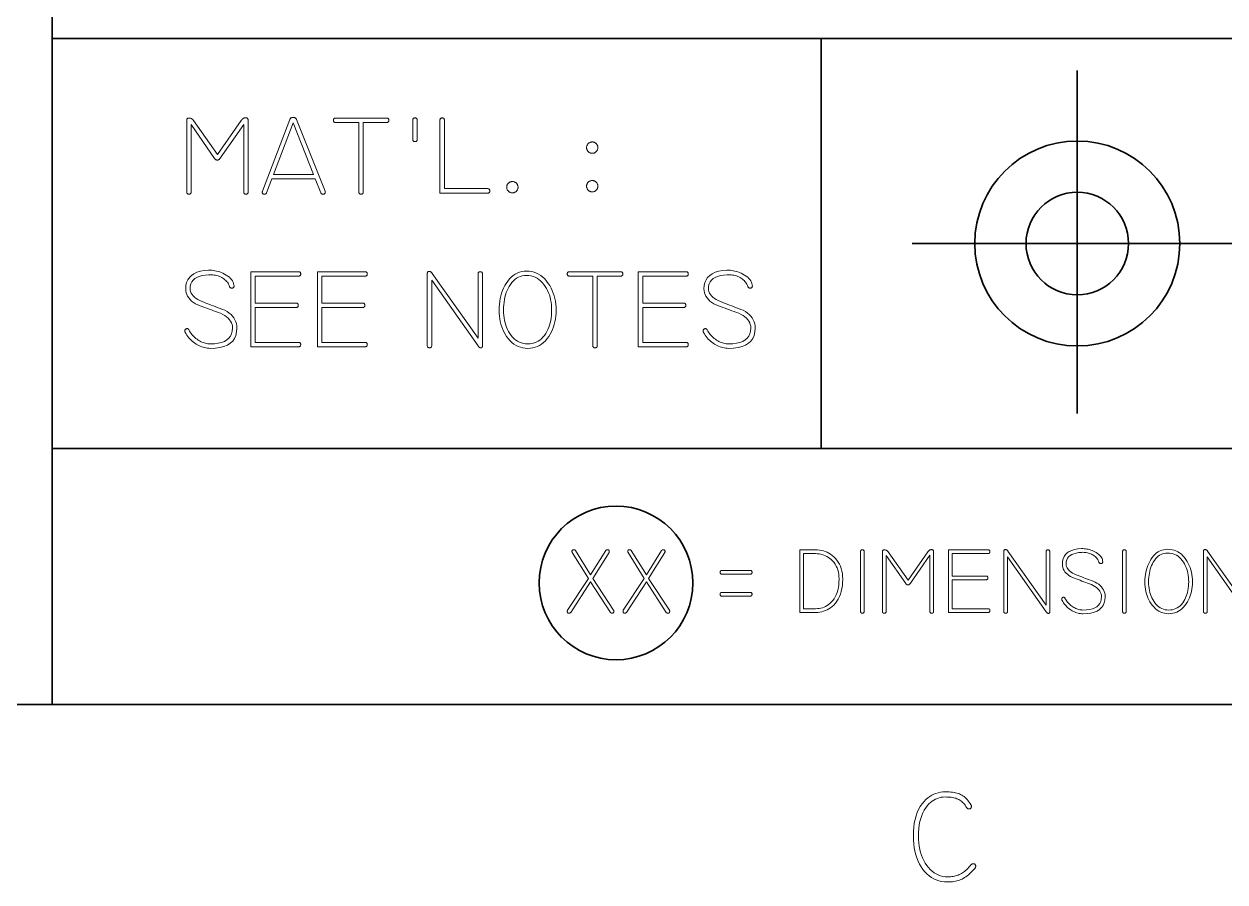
# Model space of a CAD drawing. Extents: x 0 to 297, y 0 to 210.
# Drawn here: x 75.4 to 122.26, y 3.08 to 36.57 of the extents above; entities that cross this region are included whole.
import ezdxf

# ---------------------------------------------------------------- set-up
doc = ezdxf.new("R2010")
doc.units = 0

msp = doc.modelspace()

# ---------------------------------------------------------------- linework, layer by layer
at = {"color": 7, "lineweight": 35}
for p, q in [((76.5, 10), (76.5, 60)), ((76.5, 10), (76.5, 50.5)), ((76.5, 36), (146.5, 36)), ((110.05, 28), (141.48, 28)), ((76.5, 20), (146.5, 20)), ((10, 10), (287, 10))]:
    msp.add_line(p, q, dxfattribs=at)
at = {"color": 7, "lineweight": 35, "ltscale": 0.4}
msp.add_line((106.5, 20), (106.5, 36), dxfattribs=at)
at = {"color": 7, "lineweight": 35, "ltscale": 0.335}
msp.add_line((116.5, 21.36), (116.5, 34.76), dxfattribs=at)
at = {"color": 7, "lineweight": 13}
for points in [[(84.145, 30.016), (84.144, 30), (84.142, 29.985), (84.137, 29.972), (84.131, 29.961), (84.123, 29.951), (84.114, 29.944), (84.103, 29.937), (84.09, 29.933), (84.075, 29.931), (84.058, 29.93), (84.042, 29.931), (84.027, 29.933), (84.014, 29.937), (84.003, 29.944), (83.994, 29.951), (83.986, 29.961), (83.98, 29.972), (83.975, 29.985), (83.973, 30), (83.972, 30.016), (83.972, 32.644), (83.054, 31.332), (83.044, 31.317), (83.033, 31.304), (83.022, 31.293), (83.011, 31.282), (83, 31.274), (82.989, 31.267), (82.977, 31.261), (82.965, 31.257), (82.954, 31.255), (82.942, 31.254), (82.93, 31.255), (82.919, 31.257), (82.909, 31.261), (82.898, 31.265), (82.887, 31.272), (82.877, 31.279), (82.867, 31.288), (82.857, 31.299), (82.847, 31.31), (82.838, 31.324), (81.92, 32.64), (81.92, 30.016), (81.919, 30), (81.916, 29.985), (81.912, 29.972), (81.906, 29.961), (81.898, 29.951), (81.889, 29.944), (81.877, 29.937), (81.865, 29.933), (81.85, 29.931), (81.833, 29.93), (81.817, 29.931), (81.802, 29.933), (81.789, 29.937), (81.778, 29.944), (81.768, 29.951), (81.761, 29.961), (81.755, 29.972), (81.75, 29.985), (81.748, 30), (81.747, 30.016), (81.747, 32.8), (81.748, 32.819), (81.751, 32.836), (81.755, 32.851), (81.762, 32.864), (81.771, 32.874), (81.781, 32.883), (81.793, 32.89), (81.808, 32.895), (81.824, 32.898), (81.842, 32.899), (81.862, 32.898), (81.882, 32.895), (81.901, 32.89), (81.92, 32.883), (81.937, 32.874), (81.954, 32.864), (81.97, 32.851), (81.986, 32.836), (82.001, 32.819), (82.015, 32.8), (82.946, 31.479), (83.872, 32.8), (83.888, 32.821), (83.904, 32.84), (83.921, 32.857), (83.937, 32.872), (83.955, 32.884), (83.972, 32.894), (83.99, 32.902), (84.008, 32.908), (84.027, 32.911), (84.045, 32.912), (84.064, 32.911), (84.081, 32.908), (84.096, 32.902), (84.109, 32.894), (84.12, 32.884), (84.129, 32.872), (84.136, 32.857), (84.141, 32.84), (84.144, 32.821), (84.145, 32.8)], [(87.145, 30.042), (87.147, 30.039), (87.148, 30.035), (87.149, 30.032), (87.151, 30.028), (87.152, 30.025), (87.152, 30.021), (87.153, 30.018), (87.153, 30.015), (87.154, 30.011), (87.154, 30.008), (87.153, 29.992), (87.15, 29.978), (87.146, 29.966), (87.139, 29.955), (87.131, 29.946), (87.121, 29.938), (87.109, 29.933), (87.095, 29.929), (87.08, 29.926), (87.063, 29.925), (87.051, 29.926), (87.04, 29.928), (87.03, 29.93), (87.021, 29.934), (87.012, 29.939), (87.004, 29.946), (86.997, 29.953), (86.991, 29.961), (86.985, 29.971), (86.981, 29.982), (86.764, 30.523), (85.076, 30.523), (84.868, 29.982), (84.863, 29.971), (84.858, 29.961), (84.851, 29.953), (84.844, 29.946), (84.837, 29.939), (84.828, 29.934), (84.819, 29.93), (84.808, 29.928), (84.797, 29.926), (84.786, 29.925), (84.768, 29.926), (84.753, 29.929), (84.739, 29.933), (84.728, 29.938), (84.718, 29.946), (84.709, 29.955), (84.703, 29.966), (84.698, 29.978), (84.696, 29.992), (84.695, 30.008), (84.695, 30.011), (84.695, 30.015), (84.696, 30.018), (84.696, 30.021), (84.697, 30.025), (84.698, 30.028), (84.699, 30.032), (84.7, 30.035), (84.702, 30.039), (84.703, 30.042), (85.768, 32.843), (85.775, 32.859), (85.783, 32.873), (85.793, 32.885), (85.804, 32.896), (85.817, 32.905), (85.831, 32.912), (85.847, 32.918), (85.864, 32.922), (85.883, 32.925), (85.903, 32.925), (85.922, 32.925), (85.94, 32.922), (85.956, 32.918), (85.972, 32.912), (85.986, 32.905), (85.999, 32.896), (86.01, 32.885), (86.02, 32.873), (86.029, 32.859), (86.037, 32.843)], [(89.548, 32.726), (88.639, 32.726), (88.639, 30.016), (88.638, 30), (88.635, 29.985), (88.631, 29.972), (88.625, 29.961), (88.617, 29.951), (88.607, 29.944), (88.596, 29.937), (88.583, 29.933), (88.568, 29.931), (88.552, 29.93), (88.535, 29.931), (88.521, 29.933), (88.508, 29.937), (88.497, 29.944), (88.487, 29.951), (88.479, 29.961), (88.473, 29.972), (88.469, 29.985), (88.466, 30), (88.465, 30.016), (88.465, 32.726), (87.556, 32.726), (87.54, 32.727), (87.525, 32.73), (87.512, 32.734), (87.501, 32.74), (87.491, 32.748), (87.484, 32.757), (87.477, 32.769), (87.473, 32.782), (87.471, 32.796), (87.47, 32.813), (87.471, 32.829), (87.473, 32.844), (87.477, 32.857), (87.484, 32.868), (87.491, 32.878), (87.501, 32.885), (87.512, 32.892), (87.525, 32.896), (87.54, 32.898), (87.556, 32.899), (89.548, 32.899), (89.564, 32.898), (89.579, 32.896), (89.592, 32.892), (89.603, 32.885), (89.613, 32.878), (89.62, 32.868), (89.626, 32.857), (89.631, 32.844), (89.633, 32.829), (89.634, 32.813), (89.633, 32.796), (89.631, 32.782), (89.626, 32.769), (89.62, 32.757), (89.613, 32.748), (89.603, 32.74), (89.592, 32.734), (89.579, 32.73), (89.564, 32.727)], [(90.742, 32.064), (90.742, 32.047), (90.739, 32.033), (90.735, 32.02), (90.729, 32.008), (90.721, 31.999), (90.711, 31.991), (90.7, 31.985), (90.687, 31.981), (90.672, 31.978), (90.656, 31.977), (90.639, 31.978), (90.625, 31.981), (90.612, 31.985), (90.6, 31.991), (90.591, 31.999), (90.583, 32.008), (90.577, 32.02), (90.573, 32.033), (90.57, 32.047), (90.569, 32.064), (90.569, 32.817), (90.57, 32.834), (90.573, 32.848), (90.577, 32.861), (90.583, 32.873), (90.591, 32.882), (90.6, 32.89), (90.612, 32.896), (90.625, 32.9), (90.639, 32.903), (90.656, 32.904), (90.672, 32.903), (90.687, 32.9), (90.7, 32.896), (90.711, 32.89), (90.721, 32.882), (90.729, 32.873), (90.735, 32.861), (90.739, 32.848), (90.742, 32.834), (90.742, 32.817)], [(93.491, 29.969), (91.63, 29.969), (91.63, 32.817), (91.631, 32.834), (91.633, 32.848), (91.638, 32.861), (91.644, 32.873), (91.652, 32.882), (91.661, 32.89), (91.672, 32.896), (91.685, 32.9), (91.7, 32.903), (91.716, 32.904), (91.733, 32.903), (91.748, 32.9), (91.761, 32.896), (91.772, 32.89), (91.781, 32.882), (91.789, 32.873), (91.795, 32.861), (91.8, 32.848), (91.802, 32.834), (91.803, 32.817), (91.803, 30.142), (93.491, 30.142), (93.508, 30.141), (93.523, 30.138), (93.535, 30.134), (93.547, 30.128), (93.556, 30.12), (93.564, 30.111), (93.57, 30.099), (93.574, 30.086), (93.577, 30.072), (93.578, 30.055), (93.577, 30.039), (93.574, 30.024), (93.57, 30.011), (93.564, 30), (93.556, 29.99), (93.547, 29.982), (93.535, 29.976), (93.523, 29.972), (93.508, 29.969)], [(86.695, 30.696), (85.903, 32.713), (85.141, 30.696)], [(97.794, 31.744), (97.794, 31.726), (97.792, 31.708), (97.789, 31.691), (97.784, 31.675), (97.778, 31.659), (97.771, 31.644), (97.763, 31.629), (97.753, 31.615), (97.742, 31.601), (97.729, 31.588), (97.716, 31.575), (97.702, 31.564), (97.688, 31.555), (97.673, 31.546), (97.658, 31.539), (97.642, 31.533), (97.626, 31.529), (97.609, 31.525), (97.592, 31.523), (97.574, 31.523), (97.556, 31.523), (97.538, 31.525), (97.521, 31.529), (97.505, 31.533), (97.489, 31.539), (97.474, 31.546), (97.459, 31.555), (97.445, 31.564), (97.431, 31.575), (97.418, 31.588), (97.405, 31.601), (97.394, 31.615), (97.385, 31.629), (97.376, 31.644), (97.369, 31.659), (97.363, 31.675), (97.359, 31.691), (97.355, 31.708), (97.353, 31.726), (97.353, 31.744), (97.353, 31.761), (97.355, 31.779), (97.359, 31.796), (97.363, 31.812), (97.369, 31.828), (97.376, 31.843), (97.385, 31.858), (97.394, 31.872), (97.405, 31.886), (97.418, 31.899), (97.431, 31.912), (97.445, 31.923), (97.459, 31.932), (97.474, 31.941), (97.489, 31.948), (97.505, 31.954), (97.521, 31.958), (97.538, 31.962), (97.556, 31.964), (97.574, 31.964), (97.592, 31.964), (97.609, 31.962), (97.626, 31.958), (97.642, 31.954), (97.658, 31.948), (97.673, 31.941), (97.688, 31.932), (97.702, 31.923), (97.716, 31.912), (97.729, 31.899), (97.742, 31.886), (97.753, 31.872), (97.763, 31.858), (97.771, 31.843), (97.778, 31.828), (97.784, 31.812), (97.789, 31.796), (97.792, 31.779), (97.794, 31.761)], [(94.677, 30.198), (94.677, 30.18), (94.675, 30.163), (94.672, 30.146), (94.667, 30.129), (94.661, 30.114), (94.654, 30.098), (94.646, 30.084), (94.636, 30.069), (94.625, 30.055), (94.613, 30.042), (94.599, 30.03), (94.586, 30.019), (94.571, 30.009), (94.556, 30.001), (94.541, 29.994), (94.525, 29.988), (94.509, 29.983), (94.492, 29.98), (94.475, 29.978), (94.457, 29.977), (94.439, 29.978), (94.421, 29.98), (94.405, 29.983), (94.388, 29.988), (94.372, 29.994), (94.357, 30.001), (94.342, 30.009), (94.328, 30.019), (94.314, 30.03), (94.301, 30.042), (94.289, 30.055), (94.277, 30.069), (94.268, 30.084), (94.259, 30.098), (94.252, 30.114), (94.246, 30.129), (94.242, 30.146), (94.239, 30.163), (94.237, 30.18), (94.236, 30.198), (94.237, 30.216), (94.239, 30.233), (94.242, 30.25), (94.246, 30.267), (94.252, 30.282), (94.259, 30.298), (94.268, 30.313), (94.277, 30.327), (94.289, 30.341), (94.301, 30.354), (94.314, 30.366), (94.328, 30.377), (94.342, 30.387), (94.357, 30.395), (94.372, 30.403), (94.388, 30.408), (94.405, 30.413), (94.421, 30.416), (94.439, 30.418), (94.457, 30.419), (94.475, 30.418), (94.492, 30.416), (94.509, 30.413), (94.525, 30.408), (94.541, 30.403), (94.556, 30.395), (94.571, 30.387), (94.586, 30.377), (94.599, 30.366), (94.613, 30.354), (94.625, 30.341), (94.636, 30.327), (94.646, 30.313), (94.654, 30.298), (94.661, 30.282), (94.667, 30.267), (94.672, 30.25), (94.675, 30.233), (94.677, 30.216)], [(97.794, 30.237), (97.794, 30.219), (97.792, 30.202), (97.789, 30.185), (97.784, 30.168), (97.778, 30.153), (97.771, 30.137), (97.763, 30.122), (97.753, 30.108), (97.742, 30.094), (97.729, 30.081), (97.716, 30.069), (97.702, 30.058), (97.688, 30.048), (97.673, 30.04), (97.658, 30.032), (97.642, 30.027), (97.626, 30.022), (97.609, 30.019), (97.592, 30.017), (97.574, 30.016), (97.556, 30.017), (97.538, 30.019), (97.521, 30.022), (97.505, 30.027), (97.489, 30.032), (97.474, 30.04), (97.459, 30.048), (97.445, 30.058), (97.431, 30.069), (97.418, 30.081), (97.405, 30.094), (97.394, 30.108), (97.385, 30.122), (97.376, 30.137), (97.369, 30.153), (97.363, 30.168), (97.359, 30.185), (97.355, 30.202), (97.353, 30.219), (97.353, 30.237), (97.353, 30.255), (97.355, 30.272), (97.359, 30.289), (97.363, 30.306), (97.369, 30.321), (97.376, 30.337), (97.385, 30.352), (97.394, 30.366), (97.405, 30.38), (97.418, 30.393), (97.431, 30.405), (97.445, 30.416), (97.459, 30.426), (97.474, 30.434), (97.489, 30.442), (97.505, 30.447), (97.521, 30.452), (97.538, 30.455), (97.556, 30.457), (97.574, 30.458), (97.592, 30.457), (97.609, 30.455), (97.626, 30.452), (97.642, 30.447), (97.658, 30.442), (97.673, 30.434), (97.688, 30.426), (97.702, 30.416), (97.716, 30.405), (97.729, 30.393), (97.742, 30.38), (97.753, 30.366), (97.763, 30.352), (97.771, 30.337), (97.778, 30.321), (97.784, 30.306), (97.789, 30.289), (97.792, 30.272), (97.794, 30.255)], [(83.708, 24.7), (83.697, 24.55), (83.666, 24.415), (83.614, 24.296), (83.542, 24.193), (83.448, 24.106), (83.334, 24.035), (83.199, 23.979), (83.043, 23.94), (82.866, 23.916), (82.669, 23.908), (82.612, 23.91), (82.555, 23.915), (82.499, 23.923), (82.443, 23.935), (82.388, 23.95), (82.333, 23.968), (82.278, 23.99), (82.224, 24.015), (82.17, 24.043), (82.117, 24.075), (82.065, 24.109), (82.015, 24.146), (81.967, 24.186), (81.921, 24.228), (81.877, 24.272), (81.836, 24.319), (81.796, 24.368), (81.759, 24.42), (81.724, 24.475), (81.69, 24.531), (81.688, 24.536), (81.686, 24.54), (81.684, 24.545), (81.682, 24.549), (81.681, 24.554), (81.68, 24.559), (81.679, 24.564), (81.678, 24.569), (81.678, 24.574), (81.677, 24.579), (81.678, 24.598), (81.681, 24.615), (81.686, 24.63), (81.692, 24.643), (81.7, 24.654), (81.71, 24.663), (81.722, 24.67), (81.736, 24.675), (81.751, 24.678), (81.768, 24.679), (81.776, 24.678), (81.783, 24.677), (81.79, 24.675), (81.797, 24.672), (81.803, 24.668), (81.809, 24.663), (81.814, 24.657), (81.82, 24.651), (81.825, 24.644), (81.829, 24.635), (81.857, 24.585), (81.887, 24.537), (81.918, 24.492), (81.952, 24.448), (81.988, 24.406), (82.026, 24.367), (82.066, 24.33), (82.107, 24.295), (82.151, 24.261), (82.197, 24.231), (82.244, 24.202), (82.291, 24.177), (82.338, 24.154), (82.385, 24.135), (82.432, 24.119), (82.479, 24.105), (82.526, 24.095), (82.574, 24.087), (82.621, 24.083), (82.669, 24.081), (82.833, 24.087), (82.981, 24.106), (83.11, 24.136), (83.223, 24.18), (83.318, 24.235), (83.396, 24.302), (83.457, 24.382), (83.5, 24.475), (83.526, 24.579), (83.535, 24.696), (83.53, 24.768), (83.516, 24.837), (83.492, 24.903), (83.459, 24.965), (83.417, 25.025), (83.365, 25.081), (83.303, 25.135), (83.233, 25.185), (83.152, 25.232), (83.063, 25.276), (82.974, 25.309), (82.886, 25.342), (82.798, 25.375), (82.71, 25.408), (82.621, 25.44), (82.533, 25.473), (82.445, 25.506), (82.356, 25.539), (82.268, 25.572), (82.18, 25.605), (82.09, 25.652), (82.01, 25.702), (81.939, 25.756), (81.878, 25.813), (81.826, 25.874), (81.783, 25.939), (81.75, 26.007), (81.727, 26.079), (81.713, 26.154), (81.708, 26.233), (81.717, 26.364), (81.744, 26.482), (81.788, 26.587), (81.851, 26.679), (81.932, 26.758), (82.03, 26.823), (82.147, 26.876), (82.281, 26.916), (82.434, 26.942), (82.604, 26.956), (82.665, 26.956), (82.726, 26.954), (82.787, 26.948), (82.848, 26.938), (82.91, 26.925), (82.972, 26.909), (83.035, 26.889), (83.097, 26.866), (83.16, 26.839), (83.223, 26.808), (83.294, 26.769), (83.357, 26.728), (83.413, 26.686), (83.461, 26.641), (83.502, 26.594), (83.536, 26.546), (83.562, 26.495), (83.58, 26.443), (83.592, 26.388), (83.595, 26.332), (83.594, 26.318), (83.592, 26.306), (83.587, 26.295), (83.581, 26.285), (83.574, 26.277), (83.564, 26.27), (83.553, 26.265), (83.54, 26.262), (83.525, 26.259), (83.509, 26.259), (83.495, 26.259), (83.483, 26.261), (83.471, 26.265), (83.461, 26.269), (83.451, 26.275), (83.443, 26.282), (83.435, 26.29), (83.428, 26.3), (83.423, 26.311), (83.418, 26.324), (83.401, 26.367), (83.382, 26.408), (83.36, 26.447), (83.334, 26.485), (83.306, 26.521), (83.274, 26.554), (83.239, 26.586), (83.202, 26.616), (83.161, 26.644), (83.117, 26.67), (83.071, 26.694), (83.024, 26.715), (82.976, 26.733), (82.927, 26.748), (82.877, 26.761), (82.826, 26.771), (82.774, 26.778), (82.721, 26.782), (82.667, 26.784), (82.613, 26.782), (82.474, 26.771), (82.349, 26.75), (82.239, 26.719), (82.144, 26.679), (82.064, 26.63), (81.998, 26.571), (81.947, 26.503), (81.91, 26.425), (81.888, 26.338), (81.881, 26.241), (81.886, 26.18), (81.9, 26.121), (81.923, 26.064), (81.956, 26.01), (81.999, 25.958), (82.051, 25.908), (82.112, 25.86), (82.183, 25.815), (82.263, 25.771), (82.353, 25.731), (82.441, 25.697), (82.529, 25.663), (82.618, 25.629), (82.706, 25.595), (82.794, 25.562), (82.883, 25.528), (82.971, 25.494), (83.059, 25.46), (83.148, 25.427), (83.236, 25.393), (83.326, 25.341), (83.406, 25.285), (83.477, 25.225), (83.538, 25.162), (83.59, 25.094), (83.632, 25.023), (83.665, 24.948), (83.689, 24.869), (83.703, 24.787)], [(86.11, 23.969), (84.249, 23.969), (84.249, 26.899), (86.11, 26.899), (86.127, 26.898), (86.142, 26.896), (86.155, 26.892), (86.166, 26.885), (86.175, 26.878), (86.183, 26.868), (86.189, 26.857), (86.194, 26.844), (86.196, 26.829), (86.197, 26.813), (86.196, 26.796), (86.194, 26.782), (86.189, 26.769), (86.183, 26.757), (86.175, 26.748), (86.166, 26.74), (86.155, 26.734), (86.142, 26.73), (86.127, 26.727), (86.11, 26.726), (84.422, 26.726), (84.422, 25.674), (86.015, 25.674), (86.032, 25.673), (86.046, 25.671), (86.059, 25.666), (86.071, 25.66), (86.08, 25.653), (86.088, 25.643), (86.094, 25.632), (86.098, 25.619), (86.101, 25.604), (86.102, 25.588), (86.101, 25.571), (86.098, 25.556), (86.094, 25.544), (86.088, 25.532), (86.08, 25.523), (86.071, 25.515), (86.059, 25.509), (86.046, 25.505), (86.032, 25.502), (86.015, 25.501), (84.422, 25.501), (84.422, 24.142), (86.11, 24.142), (86.127, 24.141), (86.142, 24.138), (86.155, 24.134), (86.166, 24.128), (86.175, 24.12), (86.183, 24.111), (86.189, 24.099), (86.194, 24.086), (86.196, 24.072), (86.197, 24.055), (86.196, 24.039), (86.194, 24.024), (86.189, 24.011), (86.183, 24), (86.175, 23.99), (86.166, 23.982), (86.155, 23.976), (86.142, 23.972), (86.127, 23.969)], [(88.708, 23.969), (86.846, 23.969), (86.846, 26.899), (88.708, 26.899), (88.724, 26.898), (88.739, 26.896), (88.752, 26.892), (88.763, 26.885), (88.773, 26.878), (88.781, 26.868), (88.787, 26.857), (88.791, 26.844), (88.794, 26.829), (88.794, 26.813), (88.794, 26.796), (88.791, 26.782), (88.787, 26.769), (88.781, 26.757), (88.773, 26.748), (88.763, 26.74), (88.752, 26.734), (88.739, 26.73), (88.724, 26.727), (88.708, 26.726), (87.019, 26.726), (87.019, 25.674), (88.613, 25.674), (88.629, 25.673), (88.644, 25.671), (88.657, 25.666), (88.668, 25.66), (88.677, 25.653), (88.685, 25.643), (88.691, 25.632), (88.696, 25.619), (88.698, 25.604), (88.699, 25.588), (88.698, 25.571), (88.696, 25.556), (88.691, 25.544), (88.685, 25.532), (88.677, 25.523), (88.668, 25.515), (88.657, 25.509), (88.644, 25.505), (88.629, 25.502), (88.613, 25.501), (87.019, 25.501), (87.019, 24.142), (88.708, 24.142), (88.724, 24.141), (88.739, 24.138), (88.752, 24.134), (88.763, 24.128), (88.773, 24.12), (88.781, 24.111), (88.787, 24.099), (88.791, 24.086), (88.794, 24.072), (88.794, 24.055), (88.794, 24.039), (88.791, 24.024), (88.787, 24.011), (88.781, 24), (88.773, 23.99), (88.763, 23.982), (88.752, 23.976), (88.739, 23.972), (88.724, 23.969)], [(93.288, 24.003), (93.287, 23.988), (93.285, 23.975), (93.282, 23.964), (93.278, 23.953), (93.273, 23.945), (93.266, 23.938), (93.258, 23.932), (93.249, 23.928), (93.239, 23.926), (93.227, 23.925), (93.215, 23.926), (93.203, 23.928), (93.192, 23.932), (93.18, 23.938), (93.169, 23.945), (93.158, 23.953), (93.147, 23.964), (93.136, 23.975), (93.125, 23.988), (93.115, 24.003), (91.31, 26.57), (91.31, 24.016), (91.309, 24), (91.306, 23.985), (91.302, 23.972), (91.296, 23.961), (91.288, 23.951), (91.278, 23.944), (91.267, 23.937), (91.254, 23.933), (91.239, 23.931), (91.223, 23.93), (91.206, 23.931), (91.192, 23.933), (91.179, 23.937), (91.168, 23.944), (91.158, 23.951), (91.15, 23.961), (91.144, 23.972), (91.14, 23.985), (91.137, 24), (91.136, 24.016), (91.136, 26.834), (91.137, 26.849), (91.139, 26.862), (91.143, 26.874), (91.147, 26.884), (91.154, 26.893), (91.161, 26.9), (91.17, 26.905), (91.181, 26.909), (91.192, 26.912), (91.206, 26.912), (91.22, 26.912), (91.234, 26.909), (91.248, 26.905), (91.261, 26.9), (91.274, 26.893), (91.286, 26.884), (91.298, 26.874), (91.31, 26.862), (91.321, 26.849), (91.331, 26.834), (93.115, 24.302), (93.115, 26.813), (93.116, 26.829), (93.118, 26.844), (93.123, 26.857), (93.129, 26.868), (93.136, 26.878), (93.146, 26.885), (93.157, 26.892), (93.17, 26.896), (93.185, 26.898), (93.201, 26.899), (93.218, 26.898), (93.232, 26.896), (93.245, 26.892), (93.257, 26.885), (93.266, 26.878), (93.274, 26.868), (93.28, 26.857), (93.284, 26.844), (93.287, 26.829), (93.288, 26.813)], [(96.162, 25.402), (96.159, 25.283), (96.151, 25.168), (96.137, 25.056), (96.117, 24.949), (96.091, 24.844), (96.059, 24.743), (96.022, 24.646), (95.979, 24.552), (95.931, 24.462), (95.877, 24.376), (95.812, 24.287), (95.744, 24.207), (95.672, 24.137), (95.596, 24.076), (95.516, 24.025), (95.432, 23.983), (95.345, 23.95), (95.253, 23.927), (95.158, 23.913), (95.058, 23.908), (94.959, 23.913), (94.863, 23.927), (94.771, 23.95), (94.683, 23.983), (94.598, 24.025), (94.518, 24.076), (94.441, 24.137), (94.367, 24.207), (94.298, 24.287), (94.232, 24.376), (94.176, 24.463), (94.126, 24.554), (94.081, 24.648), (94.043, 24.745), (94.011, 24.846), (93.984, 24.951), (93.964, 25.058), (93.949, 25.169), (93.94, 25.284), (93.937, 25.402), (93.94, 25.52), (93.948, 25.636), (93.962, 25.748), (93.982, 25.857), (94.006, 25.963), (94.037, 26.066), (94.073, 26.165), (94.115, 26.262), (94.162, 26.355), (94.214, 26.445), (94.278, 26.536), (94.344, 26.618), (94.415, 26.69), (94.489, 26.752), (94.566, 26.805), (94.647, 26.848), (94.732, 26.882), (94.82, 26.906), (94.911, 26.921), (95.006, 26.925), (95.109, 26.921), (95.208, 26.906), (95.303, 26.882), (95.394, 26.848), (95.482, 26.805), (95.565, 26.752), (95.644, 26.69), (95.72, 26.618), (95.792, 26.536), (95.859, 26.445), (95.917, 26.355), (95.968, 26.262), (96.014, 26.165), (96.053, 26.066), (96.087, 25.963), (96.114, 25.857), (96.135, 25.748), (96.15, 25.636), (96.159, 25.52)], [(95.989, 25.402), (95.987, 25.508), (95.979, 25.612), (95.967, 25.712), (95.95, 25.809), (95.927, 25.903), (95.9, 25.993), (95.868, 26.081), (95.831, 26.165), (95.789, 26.246), (95.742, 26.324), (95.685, 26.405), (95.624, 26.478), (95.56, 26.542), (95.492, 26.598), (95.42, 26.645), (95.345, 26.684), (95.265, 26.714), (95.183, 26.735), (95.096, 26.748), (95.006, 26.752), (94.923, 26.748), (94.842, 26.735), (94.766, 26.714), (94.693, 26.684), (94.623, 26.645), (94.558, 26.598), (94.496, 26.542), (94.437, 26.478), (94.382, 26.405), (94.331, 26.324), (94.289, 26.247), (94.252, 26.166), (94.219, 26.082), (94.19, 25.995), (94.166, 25.905), (94.146, 25.811), (94.13, 25.714), (94.119, 25.613), (94.113, 25.509), (94.11, 25.402), (94.113, 25.296), (94.12, 25.193), (94.132, 25.094), (94.149, 24.998), (94.171, 24.906), (94.198, 24.817), (94.229, 24.731), (94.266, 24.648), (94.307, 24.569), (94.353, 24.492), (94.407, 24.414), (94.466, 24.344), (94.527, 24.283), (94.592, 24.229), (94.661, 24.184), (94.734, 24.147), (94.809, 24.118), (94.889, 24.098), (94.972, 24.085), (95.058, 24.081), (95.146, 24.085), (95.229, 24.098), (95.309, 24.118), (95.385, 24.147), (95.457, 24.184), (95.525, 24.229), (95.589, 24.283), (95.65, 24.344), (95.707, 24.414), (95.76, 24.492), (95.803, 24.568), (95.842, 24.647), (95.877, 24.729), (95.907, 24.815), (95.932, 24.904), (95.952, 24.996), (95.969, 25.092), (95.98, 25.192), (95.987, 25.295)], [(98.677, 26.726), (97.768, 26.726), (97.768, 24.016), (97.768, 24), (97.765, 23.985), (97.761, 23.972), (97.755, 23.961), (97.747, 23.951), (97.737, 23.944), (97.726, 23.937), (97.713, 23.933), (97.698, 23.931), (97.682, 23.93), (97.665, 23.931), (97.651, 23.933), (97.638, 23.937), (97.626, 23.944), (97.617, 23.951), (97.609, 23.961), (97.603, 23.972), (97.599, 23.985), (97.596, 24), (97.595, 24.016), (97.595, 26.726), (96.686, 26.726), (96.67, 26.727), (96.655, 26.73), (96.642, 26.734), (96.631, 26.74), (96.621, 26.748), (96.613, 26.757), (96.607, 26.769), (96.603, 26.782), (96.6, 26.796), (96.6, 26.813), (96.6, 26.829), (96.603, 26.844), (96.607, 26.857), (96.613, 26.868), (96.621, 26.878), (96.631, 26.885), (96.642, 26.892), (96.655, 26.896), (96.67, 26.898), (96.686, 26.899), (98.677, 26.899), (98.694, 26.898), (98.709, 26.896), (98.722, 26.892), (98.733, 26.885), (98.742, 26.878), (98.75, 26.868), (98.756, 26.857), (98.761, 26.844), (98.763, 26.829), (98.764, 26.813), (98.763, 26.796), (98.761, 26.782), (98.756, 26.769), (98.75, 26.757), (98.742, 26.748), (98.733, 26.74), (98.722, 26.734), (98.709, 26.73), (98.694, 26.727)], [(101.232, 23.969), (99.37, 23.969), (99.37, 26.899), (101.232, 26.899), (101.248, 26.898), (101.263, 26.896), (101.276, 26.892), (101.287, 26.885), (101.297, 26.878), (101.304, 26.868), (101.31, 26.857), (101.315, 26.844), (101.317, 26.829), (101.318, 26.813), (101.317, 26.796), (101.315, 26.782), (101.31, 26.769), (101.304, 26.757), (101.297, 26.748), (101.287, 26.74), (101.276, 26.734), (101.263, 26.73), (101.248, 26.727), (101.232, 26.726), (99.543, 26.726), (99.543, 25.674), (101.136, 25.674), (101.153, 25.673), (101.168, 25.671), (101.181, 25.666), (101.192, 25.66), (101.201, 25.653), (101.209, 25.643), (101.215, 25.632), (101.219, 25.619), (101.222, 25.604), (101.223, 25.588), (101.222, 25.571), (101.219, 25.556), (101.215, 25.544), (101.209, 25.532), (101.201, 25.523), (101.192, 25.515), (101.181, 25.509), (101.168, 25.505), (101.153, 25.502), (101.136, 25.501), (99.543, 25.501), (99.543, 24.142), (101.232, 24.142), (101.248, 24.141), (101.263, 24.138), (101.276, 24.134), (101.287, 24.128), (101.297, 24.12), (101.304, 24.111), (101.31, 24.099), (101.315, 24.086), (101.317, 24.072), (101.318, 24.055), (101.317, 24.039), (101.315, 24.024), (101.31, 24.011), (101.304, 24), (101.297, 23.99), (101.287, 23.982), (101.276, 23.976), (101.263, 23.972), (101.248, 23.969)], [(103.933, 24.7), (103.923, 24.55), (103.891, 24.415), (103.839, 24.296), (103.767, 24.193), (103.673, 24.106), (103.559, 24.035), (103.424, 23.979), (103.268, 23.94), (103.091, 23.916), (102.894, 23.908), (102.837, 23.91), (102.78, 23.915), (102.724, 23.923), (102.668, 23.935), (102.613, 23.95), (102.558, 23.968), (102.503, 23.99), (102.449, 24.015), (102.395, 24.043), (102.342, 24.075), (102.29, 24.109), (102.24, 24.146), (102.192, 24.186), (102.146, 24.228), (102.102, 24.272), (102.061, 24.319), (102.021, 24.368), (101.984, 24.42), (101.949, 24.475), (101.916, 24.531), (101.913, 24.536), (101.911, 24.54), (101.909, 24.545), (101.907, 24.549), (101.906, 24.554), (101.905, 24.559), (101.904, 24.564), (101.903, 24.569), (101.903, 24.574), (101.903, 24.579), (101.904, 24.598), (101.906, 24.615), (101.911, 24.63), (101.917, 24.643), (101.925, 24.654), (101.935, 24.663), (101.947, 24.67), (101.961, 24.675), (101.976, 24.678), (101.994, 24.679), (102.001, 24.678), (102.008, 24.677), (102.015, 24.675), (102.022, 24.672), (102.028, 24.668), (102.034, 24.663), (102.04, 24.657), (102.045, 24.651), (102.05, 24.644), (102.054, 24.635), (102.082, 24.585), (102.112, 24.537), (102.144, 24.492), (102.177, 24.448), (102.213, 24.406), (102.251, 24.367), (102.291, 24.33), (102.333, 24.295), (102.376, 24.261), (102.422, 24.231), (102.469, 24.202), (102.516, 24.177), (102.563, 24.154), (102.61, 24.135), (102.657, 24.119), (102.704, 24.105), (102.751, 24.095), (102.799, 24.087), (102.846, 24.083), (102.894, 24.081), (103.058, 24.087), (103.206, 24.106), (103.335, 24.136), (103.448, 24.18), (103.543, 24.235), (103.621, 24.302), (103.682, 24.382), (103.725, 24.475), (103.751, 24.579), (103.76, 24.696), (103.755, 24.768), (103.741, 24.837), (103.717, 24.903), (103.684, 24.965), (103.642, 25.025), (103.59, 25.081), (103.529, 25.135), (103.458, 25.185), (103.378, 25.232), (103.288, 25.276), (103.2, 25.309), (103.111, 25.342), (103.023, 25.375), (102.935, 25.408), (102.846, 25.44), (102.758, 25.473), (102.67, 25.506), (102.581, 25.539), (102.493, 25.572), (102.405, 25.605), (102.315, 25.652), (102.235, 25.702), (102.164, 25.756), (102.103, 25.813), (102.051, 25.874), (102.008, 25.939), (101.975, 26.007), (101.952, 26.079), (101.938, 26.154), (101.933, 26.233), (101.942, 26.364), (101.969, 26.482), (102.014, 26.587), (102.076, 26.679), (102.157, 26.758), (102.255, 26.823), (102.372, 26.876), (102.506, 26.916), (102.659, 26.942), (102.829, 26.956), (102.89, 26.956), (102.951, 26.954), (103.012, 26.948), (103.074, 26.938), (103.135, 26.925), (103.197, 26.909), (103.26, 26.889), (103.322, 26.866), (103.385, 26.839), (103.448, 26.808), (103.519, 26.769), (103.582, 26.728), (103.638, 26.686), (103.686, 26.641), (103.727, 26.594), (103.761, 26.546), (103.787, 26.495), (103.805, 26.443), (103.817, 26.388), (103.82, 26.332), (103.819, 26.318), (103.817, 26.306), (103.813, 26.295), (103.806, 26.285), (103.799, 26.277), (103.789, 26.27), (103.778, 26.265), (103.765, 26.262), (103.75, 26.259), (103.734, 26.259), (103.72, 26.259), (103.708, 26.261), (103.696, 26.265), (103.686, 26.269), (103.676, 26.275), (103.668, 26.282), (103.66, 26.29), (103.653, 26.3), (103.648, 26.311), (103.643, 26.324), (103.627, 26.367), (103.607, 26.408), (103.585, 26.447), (103.559, 26.485), (103.531, 26.521), (103.499, 26.554), (103.465, 26.586), (103.427, 26.616), (103.386, 26.644), (103.342, 26.67), (103.296, 26.694), (103.249, 26.715), (103.201, 26.733), (103.152, 26.748), (103.102, 26.761), (103.051, 26.771), (102.999, 26.778), (102.946, 26.782), (102.893, 26.784), (102.838, 26.782), (102.699, 26.771), (102.574, 26.75), (102.465, 26.719), (102.369, 26.679), (102.289, 26.63), (102.223, 26.571), (102.172, 26.503), (102.135, 26.425), (102.113, 26.338), (102.106, 26.241), (102.111, 26.18), (102.125, 26.121), (102.149, 26.064), (102.182, 26.01), (102.224, 25.958), (102.276, 25.908), (102.337, 25.86), (102.408, 25.815), (102.488, 25.771), (102.578, 25.731), (102.666, 25.697), (102.755, 25.663), (102.843, 25.629), (102.931, 25.595), (103.019, 25.562), (103.108, 25.528), (103.196, 25.494), (103.284, 25.46), (103.373, 25.427), (103.461, 25.393), (103.551, 25.341), (103.631, 25.285), (103.702, 25.225), (103.763, 25.162), (103.815, 25.094), (103.857, 25.023), (103.89, 24.948), (103.914, 24.869), (103.928, 24.787)], [(98.408, 13.682), (98.41, 13.678), (98.412, 13.674), (98.414, 13.671), (98.415, 13.667), (98.416, 13.663), (98.417, 13.659), (98.418, 13.655), (98.419, 13.651), (98.419, 13.646), (98.419, 13.642), (98.418, 13.628), (98.416, 13.616), (98.412, 13.605), (98.407, 13.596), (98.4, 13.588), (98.392, 13.582), (98.382, 13.576), (98.371, 13.573), (98.358, 13.571), (98.343, 13.57), (98.336, 13.57), (98.33, 13.571), (98.323, 13.573), (98.317, 13.575), (98.311, 13.578), (98.305, 13.582), (98.3, 13.586), (98.295, 13.591), (98.29, 13.596), (98.286, 13.602), (97.51, 14.793), (96.731, 13.602), (96.726, 13.596), (96.722, 13.591), (96.717, 13.586), (96.711, 13.582), (96.706, 13.578), (96.7, 13.575), (96.694, 13.573), (96.687, 13.571), (96.68, 13.57), (96.673, 13.57), (96.659, 13.571), (96.646, 13.573), (96.635, 13.576), (96.625, 13.582), (96.616, 13.588), (96.61, 13.596), (96.604, 13.605), (96.6, 13.616), (96.598, 13.628), (96.597, 13.642), (96.598, 13.646), (96.598, 13.651), (96.598, 13.655), (96.599, 13.659), (96.6, 13.663), (96.601, 13.667), (96.603, 13.671), (96.604, 13.674), (96.606, 13.678), (96.608, 13.682), (97.424, 14.926), (96.792, 15.937), (96.79, 15.94), (96.788, 15.944), (96.787, 15.948), (96.785, 15.952), (96.784, 15.955), (96.783, 15.959), (96.782, 15.964), (96.782, 15.968), (96.781, 15.972), (96.781, 15.976), (96.782, 15.99), (96.784, 16.002), (96.788, 16.013), (96.794, 16.022), (96.8, 16.03), (96.809, 16.037), (96.819, 16.042), (96.83, 16.045), (96.843, 16.048), (96.857, 16.048), (96.864, 16.048), (96.871, 16.047), (96.877, 16.045), (96.884, 16.043), (96.89, 16.04), (96.895, 16.037), (96.901, 16.032), (96.906, 16.028), (96.91, 16.022), (96.915, 16.016), (97.51, 15.063), (98.105, 16.016), (98.11, 16.022), (98.115, 16.028), (98.12, 16.032), (98.125, 16.037), (98.131, 16.04), (98.137, 16.043), (98.143, 16.045), (98.149, 16.047), (98.156, 16.048), (98.163, 16.048), (98.177, 16.048), (98.19, 16.045), (98.202, 16.042), (98.212, 16.037), (98.22, 16.03), (98.227, 16.022), (98.232, 16.013), (98.236, 16.002), (98.238, 15.99), (98.239, 15.976), (98.239, 15.972), (98.238, 15.968), (98.238, 15.964), (98.237, 15.959), (98.236, 15.955), (98.235, 15.952), (98.234, 15.948), (98.232, 15.944), (98.23, 15.94), (98.228, 15.937), (97.597, 14.926)], [(100.584, 13.682), (100.586, 13.678), (100.588, 13.674), (100.589, 13.671), (100.591, 13.667), (100.592, 13.663), (100.593, 13.659), (100.594, 13.655), (100.594, 13.651), (100.594, 13.646), (100.595, 13.642), (100.594, 13.628), (100.591, 13.616), (100.588, 13.605), (100.582, 13.596), (100.576, 13.588), (100.567, 13.582), (100.557, 13.576), (100.546, 13.573), (100.533, 13.571), (100.519, 13.57), (100.512, 13.57), (100.505, 13.571), (100.498, 13.573), (100.492, 13.575), (100.486, 13.578), (100.481, 13.582), (100.475, 13.586), (100.47, 13.591), (100.466, 13.596), (100.461, 13.602), (99.685, 14.793), (98.906, 13.602), (98.902, 13.596), (98.897, 13.591), (98.892, 13.586), (98.887, 13.582), (98.881, 13.578), (98.875, 13.575), (98.869, 13.573), (98.862, 13.571), (98.856, 13.57), (98.848, 13.57), (98.834, 13.571), (98.821, 13.573), (98.81, 13.576), (98.8, 13.582), (98.792, 13.588), (98.785, 13.596), (98.78, 13.605), (98.776, 13.616), (98.773, 13.628), (98.773, 13.642), (98.773, 13.646), (98.773, 13.651), (98.774, 13.655), (98.774, 13.659), (98.775, 13.663), (98.777, 13.667), (98.778, 13.671), (98.78, 13.674), (98.781, 13.678), (98.784, 13.682), (99.599, 14.926), (98.968, 15.937), (98.965, 15.94), (98.964, 15.944), (98.962, 15.948), (98.961, 15.952), (98.959, 15.955), (98.958, 15.959), (98.958, 15.964), (98.957, 15.968), (98.957, 15.972), (98.957, 15.976), (98.957, 15.99), (98.96, 16.002), (98.964, 16.013), (98.969, 16.022), (98.976, 16.03), (98.984, 16.037), (98.994, 16.042), (99.005, 16.045), (99.018, 16.048), (99.032, 16.048), (99.04, 16.048), (99.046, 16.047), (99.053, 16.045), (99.059, 16.043), (99.065, 16.04), (99.071, 16.037), (99.076, 16.032), (99.081, 16.028), (99.086, 16.022), (99.09, 16.016), (99.685, 15.063), (100.281, 16.016), (100.285, 16.022), (100.29, 16.028), (100.295, 16.032), (100.3, 16.037), (100.306, 16.04), (100.312, 16.043), (100.318, 16.045), (100.325, 16.047), (100.331, 16.048), (100.338, 16.048), (100.353, 16.048), (100.366, 16.045), (100.377, 16.042), (100.387, 16.037), (100.395, 16.03), (100.402, 16.022), (100.407, 16.013), (100.411, 16.002), (100.413, 15.99), (100.414, 15.976), (100.414, 15.972), (100.414, 15.968), (100.413, 15.964), (100.412, 15.959), (100.411, 15.955), (100.41, 15.952), (100.409, 15.948), (100.407, 15.944), (100.405, 15.94), (100.403, 15.937), (99.772, 14.926)], [(107.348, 14.901), (107.344, 14.771), (107.334, 14.647), (107.316, 14.529), (107.291, 14.418), (107.259, 14.313), (107.22, 14.215), (107.175, 14.122), (107.121, 14.037), (107.061, 13.957), (106.994, 13.884), (106.935, 13.83), (106.874, 13.781), (106.809, 13.738), (106.743, 13.701), (106.673, 13.67), (106.601, 13.644), (106.527, 13.624), (106.449, 13.61), (106.37, 13.602), (106.287, 13.599), (105.667, 13.599), (105.667, 16.041), (106.284, 16.041), (106.365, 16.038), (106.444, 16.03), (106.52, 16.017), (106.595, 15.998), (106.667, 15.974), (106.737, 15.945), (106.805, 15.91), (106.87, 15.87), (106.933, 15.825), (106.994, 15.774), (107.061, 15.709), (107.121, 15.639), (107.175, 15.564), (107.22, 15.484), (107.259, 15.399), (107.291, 15.309), (107.316, 15.215), (107.334, 15.115), (107.344, 15.011)], [(108.185, 13.642), (108.184, 13.628), (108.182, 13.616), (108.178, 13.605), (108.173, 13.596), (108.167, 13.588), (108.159, 13.582), (108.149, 13.576), (108.139, 13.573), (108.126, 13.571), (108.113, 13.57), (108.099, 13.571), (108.087, 13.573), (108.076, 13.576), (108.066, 13.582), (108.058, 13.588), (108.052, 13.596), (108.047, 13.605), (108.043, 13.616), (108.041, 13.628), (108.04, 13.642), (108.04, 15.973), (108.041, 15.986), (108.043, 15.999), (108.047, 16.009), (108.052, 16.019), (108.058, 16.027), (108.066, 16.033), (108.076, 16.038), (108.087, 16.042), (108.099, 16.044), (108.113, 16.045), (108.126, 16.044), (108.139, 16.042), (108.149, 16.038), (108.159, 16.033), (108.167, 16.027), (108.173, 16.019), (108.178, 16.009), (108.182, 15.999), (108.184, 15.986), (108.185, 15.973)], [(110.894, 13.639), (110.893, 13.625), (110.891, 13.613), (110.887, 13.602), (110.882, 13.592), (110.876, 13.584), (110.868, 13.578), (110.859, 13.573), (110.848, 13.569), (110.835, 13.567), (110.822, 13.566), (110.808, 13.567), (110.796, 13.569), (110.785, 13.573), (110.776, 13.578), (110.768, 13.584), (110.761, 13.592), (110.756, 13.602), (110.753, 13.613), (110.75, 13.625), (110.75, 13.639), (110.75, 15.828), (109.985, 14.735), (109.976, 14.723), (109.967, 14.712), (109.958, 14.702), (109.949, 14.694), (109.94, 14.687), (109.93, 14.681), (109.921, 14.676), (109.911, 14.673), (109.901, 14.671), (109.891, 14.67), (109.882, 14.671), (109.873, 14.673), (109.864, 14.675), (109.855, 14.68), (109.846, 14.685), (109.837, 14.691), (109.829, 14.699), (109.821, 14.707), (109.812, 14.717), (109.804, 14.728), (109.04, 15.825), (109.04, 13.639), (109.039, 13.625), (109.037, 13.613), (109.033, 13.602), (109.028, 13.592), (109.022, 13.584), (109.014, 13.578), (109.004, 13.573), (108.994, 13.569), (108.981, 13.567), (108.968, 13.566), (108.954, 13.567), (108.942, 13.569), (108.931, 13.573), (108.921, 13.578), (108.913, 13.584), (108.907, 13.592), (108.902, 13.602), (108.898, 13.613), (108.896, 13.625), (108.895, 13.639), (108.895, 15.958), (108.896, 15.974), (108.899, 15.988), (108.903, 16), (108.908, 16.011), (108.915, 16.02), (108.924, 16.028), (108.934, 16.034), (108.946, 16.038), (108.96, 16.04), (108.975, 16.041), (108.992, 16.04), (109.008, 16.038), (109.024, 16.034), (109.039, 16.028), (109.054, 16.02), (109.068, 16.011), (109.082, 16), (109.095, 15.988), (109.107, 15.974), (109.119, 15.958), (109.895, 14.858), (110.667, 15.958), (110.68, 15.976), (110.693, 15.992), (110.707, 16.006), (110.721, 16.018), (110.735, 16.028), (110.75, 16.037), (110.765, 16.044), (110.78, 16.048), (110.795, 16.051), (110.811, 16.052), (110.827, 16.051), (110.841, 16.048), (110.853, 16.044), (110.864, 16.037), (110.873, 16.028), (110.881, 16.018), (110.886, 16.006), (110.891, 15.992), (110.893, 15.976), (110.894, 15.958)], [(113.019, 13.599), (111.468, 13.599), (111.468, 16.041), (113.019, 16.041), (113.032, 16.04), (113.045, 16.038), (113.056, 16.035), (113.065, 16.03), (113.073, 16.023), (113.079, 16.015), (113.084, 16.006), (113.088, 15.995), (113.09, 15.983), (113.091, 15.969), (113.09, 15.955), (113.088, 15.943), (113.084, 15.932), (113.079, 15.923), (113.073, 15.915), (113.065, 15.908), (113.056, 15.903), (113.045, 15.9), (113.032, 15.898), (113.019, 15.897), (111.612, 15.897), (111.612, 15.02), (112.939, 15.02), (112.953, 15.019), (112.965, 15.017), (112.976, 15.014), (112.986, 15.009), (112.994, 15.002), (113, 14.994), (113.005, 14.985), (113.009, 14.974), (113.011, 14.962), (113.012, 14.948), (113.011, 14.934), (113.009, 14.922), (113.005, 14.911), (113, 14.902), (112.994, 14.894), (112.986, 14.887), (112.976, 14.882), (112.965, 14.879), (112.953, 14.877), (112.939, 14.876), (111.612, 14.876), (111.612, 13.743), (113.019, 13.743), (113.032, 13.742), (113.045, 13.74), (113.056, 13.737), (113.065, 13.732), (113.073, 13.725), (113.079, 13.717), (113.084, 13.708), (113.088, 13.697), (113.09, 13.685), (113.091, 13.671), (113.09, 13.657), (113.088, 13.645), (113.084, 13.634), (113.079, 13.625), (113.073, 13.617), (113.065, 13.61), (113.056, 13.605), (113.045, 13.602), (113.032, 13.6)], [(115.425, 13.628), (115.424, 13.615), (115.423, 13.604), (115.42, 13.595), (115.417, 13.586), (115.412, 13.579), (115.407, 13.573), (115.4, 13.569), (115.393, 13.565), (115.384, 13.563), (115.374, 13.563), (115.364, 13.563), (115.355, 13.565), (115.345, 13.569), (115.335, 13.573), (115.326, 13.579), (115.316, 13.586), (115.307, 13.595), (115.298, 13.604), (115.289, 13.615), (115.281, 13.628), (113.776, 15.767), (113.776, 13.639), (113.776, 13.625), (113.773, 13.613), (113.77, 13.602), (113.765, 13.592), (113.758, 13.584), (113.75, 13.578), (113.741, 13.573), (113.73, 13.569), (113.718, 13.567), (113.704, 13.566), (113.69, 13.567), (113.678, 13.569), (113.667, 13.573), (113.658, 13.578), (113.65, 13.584), (113.644, 13.592), (113.639, 13.602), (113.635, 13.613), (113.633, 13.625), (113.632, 13.639), (113.632, 15.987), (113.633, 15.999), (113.634, 16.01), (113.637, 16.02), (113.641, 16.029), (113.646, 16.036), (113.653, 16.042), (113.66, 16.046), (113.669, 16.049), (113.679, 16.051), (113.69, 16.052), (113.702, 16.051), (113.714, 16.049), (113.725, 16.046), (113.736, 16.042), (113.747, 16.036), (113.757, 16.029), (113.767, 16.02), (113.776, 16.01), (113.786, 15.999), (113.794, 15.987), (115.281, 13.877), (115.281, 15.969), (115.281, 15.983), (115.284, 15.995), (115.287, 16.006), (115.292, 16.015), (115.299, 16.023), (115.307, 16.03), (115.316, 16.035), (115.327, 16.038), (115.339, 16.04), (115.353, 16.041), (115.367, 16.04), (115.379, 16.038), (115.39, 16.035), (115.399, 16.03), (115.407, 16.023), (115.413, 16.015), (115.418, 16.006), (115.422, 15.995), (115.424, 15.983), (115.425, 15.969)], [(117.586, 14.209), (117.577, 14.083), (117.551, 13.971), (117.508, 13.872), (117.447, 13.786), (117.369, 13.713), (117.274, 13.654), (117.162, 13.608), (117.032, 13.575), (116.885, 13.555), (116.72, 13.548), (116.673, 13.55), (116.625, 13.554), (116.579, 13.561), (116.532, 13.571), (116.486, 13.583), (116.44, 13.598), (116.395, 13.616), (116.349, 13.637), (116.305, 13.661), (116.26, 13.687), (116.217, 13.716), (116.175, 13.747), (116.135, 13.78), (116.097, 13.815), (116.06, 13.852), (116.026, 13.891), (115.993, 13.932), (115.962, 13.975), (115.932, 14.021), (115.905, 14.068), (115.903, 14.071), (115.901, 14.075), (115.899, 14.079), (115.898, 14.083), (115.897, 14.087), (115.896, 14.091), (115.895, 14.095), (115.894, 14.099), (115.894, 14.103), (115.894, 14.108), (115.895, 14.123), (115.897, 14.137), (115.901, 14.15), (115.906, 14.161), (115.913, 14.17), (115.921, 14.177), (115.931, 14.183), (115.942, 14.187), (115.955, 14.19), (115.97, 14.19), (115.976, 14.19), (115.982, 14.189), (115.988, 14.187), (115.993, 14.185), (115.999, 14.181), (116.003, 14.177), (116.008, 14.173), (116.012, 14.167), (116.016, 14.161), (116.02, 14.154), (116.043, 14.113), (116.068, 14.073), (116.095, 14.035), (116.123, 13.998), (116.153, 13.964), (116.184, 13.931), (116.217, 13.9), (116.252, 13.87), (116.289, 13.843), (116.327, 13.817), (116.366, 13.793), (116.405, 13.772), (116.444, 13.754), (116.483, 13.737), (116.523, 13.724), (116.562, 13.713), (116.601, 13.704), (116.641, 13.698), (116.68, 13.694), (116.72, 13.693), (116.857, 13.698), (116.98, 13.713), (117.088, 13.739), (117.182, 13.775), (117.261, 13.821), (117.326, 13.877), (117.377, 13.944), (117.413, 14.02), (117.434, 14.108), (117.442, 14.205), (117.438, 14.265), (117.426, 14.322), (117.406, 14.377), (117.379, 14.429), (117.343, 14.479), (117.3, 14.526), (117.249, 14.571), (117.19, 14.612), (117.123, 14.652), (117.048, 14.688), (116.975, 14.716), (116.901, 14.743), (116.828, 14.771), (116.754, 14.798), (116.68, 14.825), (116.607, 14.853), (116.533, 14.88), (116.46, 14.908), (116.386, 14.935), (116.312, 14.962), (116.238, 15.001), (116.171, 15.043), (116.112, 15.088), (116.061, 15.136), (116.017, 15.187), (115.982, 15.241), (115.955, 15.298), (115.935, 15.357), (115.923, 15.42), (115.919, 15.486), (115.927, 15.595), (115.949, 15.693), (115.986, 15.781), (116.039, 15.857), (116.106, 15.923), (116.188, 15.978), (116.285, 16.022), (116.397, 16.055), (116.524, 16.077), (116.666, 16.088), (116.717, 16.089), (116.767, 16.087), (116.818, 16.082), (116.87, 16.074), (116.921, 16.063), (116.973, 16.049), (117.025, 16.032), (117.077, 16.013), (117.129, 15.991), (117.182, 15.965), (117.241, 15.933), (117.294, 15.899), (117.34, 15.863), (117.38, 15.826), (117.415, 15.787), (117.442, 15.746), (117.464, 15.704), (117.48, 15.661), (117.489, 15.615), (117.492, 15.569), (117.491, 15.557), (117.489, 15.546), (117.486, 15.537), (117.481, 15.529), (117.474, 15.523), (117.466, 15.517), (117.457, 15.513), (117.446, 15.51), (117.434, 15.508), (117.42, 15.507), (117.409, 15.508), (117.398, 15.509), (117.389, 15.512), (117.38, 15.516), (117.372, 15.521), (117.365, 15.527), (117.359, 15.534), (117.353, 15.542), (117.348, 15.551), (117.344, 15.561), (117.331, 15.597), (117.314, 15.632), (117.296, 15.665), (117.275, 15.696), (117.251, 15.725), (117.224, 15.754), (117.196, 15.78), (117.164, 15.805), (117.13, 15.828), (117.093, 15.85), (117.055, 15.87), (117.016, 15.887), (116.976, 15.902), (116.935, 15.915), (116.894, 15.926), (116.851, 15.934), (116.808, 15.94), (116.764, 15.943), (116.719, 15.945), (116.673, 15.944), (116.557, 15.934), (116.454, 15.916), (116.362, 15.891), (116.283, 15.858), (116.216, 15.817), (116.161, 15.768), (116.118, 15.711), (116.088, 15.646), (116.07, 15.573), (116.063, 15.493), (116.067, 15.442), (116.079, 15.393), (116.099, 15.345), (116.126, 15.3), (116.162, 15.256), (116.205, 15.215), (116.256, 15.175), (116.315, 15.137), (116.382, 15.101), (116.457, 15.067), (116.53, 15.039), (116.604, 15.011), (116.677, 14.983), (116.751, 14.955), (116.825, 14.926), (116.898, 14.898), (116.972, 14.87), (117.045, 14.842), (117.119, 14.814), (117.193, 14.786), (117.267, 14.742), (117.334, 14.696), (117.393, 14.646), (117.444, 14.593), (117.488, 14.537), (117.523, 14.477), (117.55, 14.415), (117.57, 14.349), (117.582, 14.281)], [(118.412, 13.642), (118.411, 13.628), (118.409, 13.616), (118.405, 13.605), (118.4, 13.596), (118.394, 13.588), (118.386, 13.582), (118.377, 13.576), (118.366, 13.573), (118.354, 13.571), (118.34, 13.57), (118.326, 13.571), (118.314, 13.573), (118.303, 13.576), (118.294, 13.582), (118.286, 13.588), (118.279, 13.596), (118.274, 13.605), (118.271, 13.616), (118.268, 13.628), (118.268, 13.642), (118.268, 15.973), (118.268, 15.986), (118.271, 15.999), (118.274, 16.009), (118.279, 16.019), (118.286, 16.027), (118.294, 16.033), (118.303, 16.038), (118.314, 16.042), (118.326, 16.044), (118.34, 16.045), (118.354, 16.044), (118.366, 16.042), (118.377, 16.038), (118.386, 16.033), (118.394, 16.027), (118.4, 16.019), (118.405, 16.009), (118.409, 15.999), (118.411, 15.986), (118.412, 15.973)], [(120.991, 14.793), (120.989, 14.694), (120.982, 14.598), (120.97, 14.505), (120.953, 14.415), (120.932, 14.328), (120.906, 14.244), (120.875, 14.163), (120.839, 14.085), (120.798, 14.01), (120.753, 13.938), (120.7, 13.864), (120.643, 13.798), (120.583, 13.739), (120.519, 13.689), (120.453, 13.646), (120.383, 13.611), (120.31, 13.583), (120.234, 13.564), (120.154, 13.552), (120.071, 13.548), (119.989, 13.552), (119.909, 13.564), (119.832, 13.583), (119.759, 13.611), (119.688, 13.646), (119.621, 13.689), (119.557, 13.739), (119.495, 13.798), (119.437, 13.864), (119.382, 13.938), (119.336, 14.011), (119.294, 14.086), (119.257, 14.165), (119.225, 14.246), (119.198, 14.33), (119.176, 14.417), (119.159, 14.507), (119.147, 14.599), (119.14, 14.695), (119.137, 14.793), (119.139, 14.892), (119.146, 14.988), (119.158, 15.082), (119.174, 15.173), (119.195, 15.261), (119.22, 15.347), (119.25, 15.43), (119.285, 15.51), (119.324, 15.587), (119.368, 15.662), (119.421, 15.738), (119.476, 15.806), (119.535, 15.867), (119.597, 15.919), (119.661, 15.963), (119.729, 15.999), (119.799, 16.027), (119.872, 16.047), (119.949, 16.059), (120.028, 16.063), (120.114, 16.059), (120.196, 16.047), (120.275, 16.027), (120.351, 15.999), (120.424, 15.963), (120.494, 15.919), (120.56, 15.867), (120.623, 15.806), (120.682, 15.738), (120.739, 15.662), (120.787, 15.587), (120.83, 15.51), (120.868, 15.43), (120.9, 15.347), (120.928, 15.261), (120.951, 15.173), (120.969, 15.082), (120.981, 14.988), (120.989, 14.892)], [(107.203, 14.901), (107.2, 14.996), (107.191, 15.087), (107.176, 15.174), (107.154, 15.257), (107.127, 15.335), (107.093, 15.409), (107.053, 15.479), (107.007, 15.544), (106.955, 15.605), (106.897, 15.662), (106.844, 15.706), (106.789, 15.745), (106.733, 15.78), (106.674, 15.81), (106.614, 15.835), (106.551, 15.856), (106.487, 15.872), (106.421, 15.884), (106.353, 15.891), (106.284, 15.893), (105.811, 15.893), (105.811, 13.743), (106.287, 13.743), (106.358, 13.746), (106.427, 13.753), (106.494, 13.766), (106.558, 13.784), (106.621, 13.807), (106.681, 13.835), (106.739, 13.869), (106.795, 13.907), (106.849, 13.951), (106.9, 13.999), (106.958, 14.064), (107.01, 14.135), (107.055, 14.211), (107.094, 14.292), (107.128, 14.38), (107.155, 14.473), (107.176, 14.572), (107.191, 14.676), (107.2, 14.786)], [(120.847, 14.793), (120.845, 14.882), (120.839, 14.968), (120.829, 15.051), (120.814, 15.132), (120.796, 15.21), (120.773, 15.286), (120.746, 15.359), (120.715, 15.429), (120.68, 15.497), (120.641, 15.561), (120.594, 15.629), (120.543, 15.69), (120.489, 15.743), (120.432, 15.79), (120.373, 15.829), (120.31, 15.861), (120.244, 15.886), (120.175, 15.904), (120.103, 15.915), (120.028, 15.918), (119.958, 15.915), (119.891, 15.904), (119.827, 15.886), (119.767, 15.861), (119.709, 15.829), (119.654, 15.79), (119.602, 15.743), (119.554, 15.69), (119.508, 15.629), (119.465, 15.561), (119.43, 15.497), (119.399, 15.43), (119.372, 15.36), (119.348, 15.288), (119.327, 15.212), (119.311, 15.134), (119.298, 15.053), (119.289, 14.969), (119.283, 14.882), (119.281, 14.793), (119.283, 14.705), (119.289, 14.619), (119.3, 14.537), (119.314, 14.457), (119.332, 14.38), (119.354, 14.305), (119.38, 14.234), (119.411, 14.165), (119.445, 14.099), (119.483, 14.035), (119.529, 13.97), (119.577, 13.912), (119.629, 13.861), (119.683, 13.816), (119.74, 13.778), (119.801, 13.747), (119.864, 13.723), (119.93, 13.706), (119.999, 13.696), (120.071, 13.693), (120.144, 13.696), (120.214, 13.706), (120.28, 13.723), (120.343, 13.747), (120.403, 13.778), (120.46, 13.816), (120.514, 13.861), (120.564, 13.912), (120.612, 13.97), (120.656, 14.035), (120.692, 14.098), (120.725, 14.164), (120.753, 14.232), (120.778, 14.304), (120.799, 14.378), (120.816, 14.455), (120.83, 14.535), (120.839, 14.618), (120.845, 14.704)], [(103.737, 15.092), (102.633, 15.092), (102.619, 15.093), (102.607, 15.095), (102.596, 15.099), (102.587, 15.104), (102.579, 15.11), (102.572, 15.118), (102.567, 15.128), (102.563, 15.139), (102.561, 15.151), (102.561, 15.165), (102.561, 15.178), (102.563, 15.19), (102.567, 15.201), (102.572, 15.211), (102.579, 15.219), (102.587, 15.225), (102.596, 15.23), (102.607, 15.234), (102.619, 15.236), (102.633, 15.237), (103.737, 15.237), (103.75, 15.236), (103.763, 15.234), (103.773, 15.23), (103.783, 15.225), (103.791, 15.219), (103.797, 15.211), (103.802, 15.201), (103.806, 15.19), (103.808, 15.178), (103.809, 15.165), (103.808, 15.151), (103.806, 15.139), (103.802, 15.128), (103.797, 15.118), (103.791, 15.11), (103.783, 15.104), (103.773, 15.099), (103.763, 15.095), (103.75, 15.093)], [(103.737, 14.237), (102.633, 14.237), (102.619, 14.238), (102.607, 14.24), (102.596, 14.244), (102.587, 14.249), (102.579, 14.255), (102.572, 14.263), (102.567, 14.273), (102.563, 14.284), (102.561, 14.296), (102.561, 14.31), (102.561, 14.323), (102.563, 14.335), (102.567, 14.346), (102.572, 14.356), (102.579, 14.364), (102.587, 14.37), (102.596, 14.375), (102.607, 14.379), (102.619, 14.381), (102.633, 14.382), (103.737, 14.382), (103.75, 14.381), (103.763, 14.379), (103.773, 14.375), (103.783, 14.37), (103.791, 14.364), (103.797, 14.356), (103.802, 14.346), (103.806, 14.335), (103.808, 14.323), (103.809, 14.31), (103.808, 14.296), (103.806, 14.284), (103.802, 14.273), (103.797, 14.263), (103.791, 14.255), (103.783, 14.249), (103.773, 14.244), (103.763, 14.24), (103.75, 14.238)], [(112.511, 3.621), (112.461, 3.561), (112.41, 3.505), (112.359, 3.453), (112.308, 3.405), (112.257, 3.36), (112.206, 3.319), (112.155, 3.281), (112.104, 3.248), (112.052, 3.218), (112.001, 3.192), (111.953, 3.17), (111.904, 3.15), (111.852, 3.133), (111.798, 3.118), (111.742, 3.105), (111.684, 3.094), (111.624, 3.086), (111.561, 3.08), (111.497, 3.077), (111.43, 3.076), (111.316, 3.081), (111.206, 3.095), (111.1, 3.12), (110.999, 3.155), (110.901, 3.199), (110.808, 3.253), (110.719, 3.317), (110.634, 3.391), (110.553, 3.475), (110.476, 3.568), (110.405, 3.67), (110.341, 3.778), (110.285, 3.893), (110.237, 4.013), (110.195, 4.141), (110.162, 4.275), (110.136, 4.415), (110.117, 4.561), (110.106, 4.714), (110.102, 4.874), (110.106, 5.047), (110.119, 5.212), (110.14, 5.368), (110.169, 5.516), (110.207, 5.655), (110.253, 5.786), (110.307, 5.908), (110.37, 6.021), (110.442, 6.126), (110.521, 6.222), (110.591, 6.293), (110.664, 6.357), (110.74, 6.413), (110.819, 6.461), (110.9, 6.503), (110.984, 6.536), (111.071, 6.562), (111.161, 6.581), (111.254, 6.592), (111.349, 6.596), (111.425, 6.595), (111.496, 6.592), (111.564, 6.587), (111.629, 6.58), (111.69, 6.571), (111.748, 6.56), (111.803, 6.546), (111.854, 6.531), (111.901, 6.514), (111.945, 6.495), (111.992, 6.47), (112.038, 6.441), (112.082, 6.409), (112.125, 6.373), (112.166, 6.333), (112.207, 6.29), (112.246, 6.243), (112.283, 6.193), (112.32, 6.139), (112.355, 6.081), (112.357, 6.076), (112.36, 6.071), (112.362, 6.066), (112.364, 6.061), (112.366, 6.056), (112.367, 6.051), (112.368, 6.045), (112.369, 6.04), (112.37, 6.035), (112.37, 6.03), (112.369, 6.011), (112.365, 5.994), (112.36, 5.979), (112.353, 5.966), (112.343, 5.955), (112.332, 5.945), (112.318, 5.938), (112.302, 5.933), (112.284, 5.93), (112.264, 5.929), (112.254, 5.93), (112.244, 5.931), (112.235, 5.934), (112.226, 5.937), (112.218, 5.942), (112.21, 5.947), (112.203, 5.954), (112.196, 5.962), (112.189, 5.97), (112.183, 5.98), (112.154, 6.026), (112.124, 6.069), (112.093, 6.109), (112.06, 6.147), (112.026, 6.182), (111.991, 6.214), (111.955, 6.243), (111.918, 6.269), (111.879, 6.293), (111.839, 6.313), (111.803, 6.328), (111.763, 6.342), (111.721, 6.354), (111.676, 6.365), (111.629, 6.374), (111.578, 6.381), (111.525, 6.387), (111.469, 6.391), (111.411, 6.393), (111.349, 6.394), (111.268, 6.391), (111.189, 6.381), (111.113, 6.364), (111.039, 6.341), (110.968, 6.311), (110.9, 6.274), (110.834, 6.231), (110.771, 6.181), (110.71, 6.124), (110.653, 6.061), (110.586, 5.975), (110.527, 5.882), (110.475, 5.782), (110.429, 5.674), (110.391, 5.559), (110.36, 5.437), (110.335, 5.307), (110.318, 5.17), (110.308, 5.026), (110.304, 4.874), (110.307, 4.735), (110.317, 4.601), (110.333, 4.473), (110.356, 4.35), (110.385, 4.232), (110.42, 4.12), (110.462, 4.013), (110.511, 3.911), (110.566, 3.814), (110.627, 3.722), (110.694, 3.638), (110.763, 3.562), (110.836, 3.496), (110.913, 3.438), (110.992, 3.389), (111.075, 3.349), (111.161, 3.318), (111.251, 3.296), (111.344, 3.282), (111.44, 3.278), (111.496, 3.279), (111.551, 3.282), (111.604, 3.287), (111.655, 3.294), (111.705, 3.304), (111.753, 3.315), (111.8, 3.329), (111.846, 3.344), (111.89, 3.362), (111.933, 3.381), (111.975, 3.404), (112.017, 3.429), (112.059, 3.458), (112.102, 3.49), (112.144, 3.526), (112.187, 3.565), (112.23, 3.607), (112.273, 3.652), (112.316, 3.701), (112.36, 3.753), (112.366, 3.759), (112.372, 3.765), (112.379, 3.771), (112.385, 3.775), (112.392, 3.779), (112.4, 3.782), (112.407, 3.785), (112.415, 3.786), (112.422, 3.788), (112.43, 3.788), (112.45, 3.787), (112.468, 3.784), (112.484, 3.779), (112.498, 3.772), (112.51, 3.763), (112.519, 3.752), (112.527, 3.738), (112.532, 3.723), (112.535, 3.706), (112.536, 3.687), (112.536, 3.68), (112.535, 3.673), (112.534, 3.666), (112.532, 3.659), (112.53, 3.653), (112.527, 3.646), (112.524, 3.64), (112.52, 3.634), (112.516, 3.627)]]:
    msp.add_lwpolyline(points, close=True, dxfattribs=at)
msp.add_lwpolyline([(123.073, 13.628), (121.569, 15.767), (121.569, 13.639), (121.568, 13.625), (121.566, 13.613), (121.562, 13.602), (121.557, 13.592), (121.551, 13.584), (121.543, 13.578), (121.533, 13.573), (121.522, 13.569), (121.51, 13.567), (121.496, 13.566), (121.483, 13.567), (121.47, 13.569), (121.46, 13.573), (121.45, 13.578), (121.442, 13.584), (121.436, 13.592), (121.431, 13.602), (121.427, 13.613), (121.425, 13.625), (121.424, 13.639), (121.424, 15.987), (121.425, 15.999), (121.427, 16.01), (121.429, 16.02), (121.433, 16.029), (121.439, 16.036), (121.445, 16.042), (121.453, 16.046), (121.461, 16.049), (121.471, 16.051), (121.482, 16.052), (121.494, 16.051), (121.506, 16.049), (121.517, 16.046), (121.528, 16.042), (121.539, 16.036), (121.549, 16.029), (121.559, 16.02), (121.569, 16.01), (121.578, 15.999), (121.587, 15.987), (123.073, 13.877)], dxfattribs=at)
at = {"color": 7, "lineweight": 35}
for centre, radius in [((116.5, 28), 4), ((116.5, 28), 2), ((98.5, 14.75), 3)]:
    msp.add_circle(centre, radius, dxfattribs=at)

doc.saveas('drawing.dxf')
